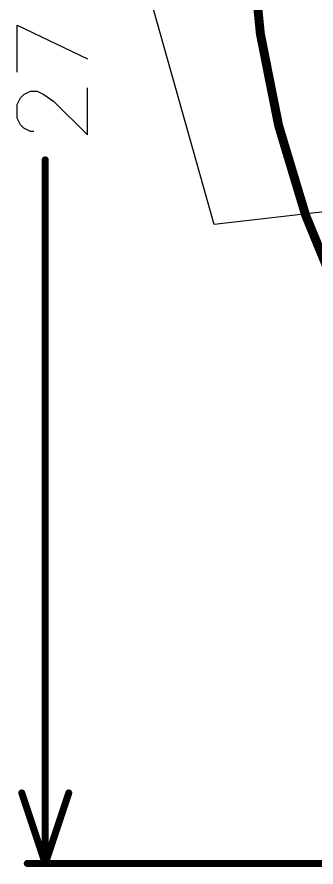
# Model space of a CAD drawing. Header units: millimetres. Extents: x 69.6 to 104.4, y 72.6 to 106.2.
# Drawn here: x 69.62 to 73.86, y 75.64 to 87.69 of the extents above; entities that cross this region are included whole.
import ezdxf

# ---------------------------------------------------------------- set-up
doc = ezdxf.new("R2010")
doc.units = ezdxf.units.MM
for name, color, linetype in [('BottomLayer', 5, 'Continuous'), ('KeepOutLayer', 6, 'Continuous'), ('TopLayer', 1, 'Continuous'), ('TopOverlay', 2, 'Continuous')]:
    doc.layers.add(name, color=color, linetype=linetype)

msp = doc.modelspace()

# ---------------------------------------------------------------- linework, layer by layer
at = {"layer": 'BottomLayer'}
for p, q in [((72.415, 84.748), (69.776, 94.15)), ((77.837, 85.373), (72.415, 84.748))]:
    msp.add_line(p, q, dxfattribs=at)
at = {"layer": 'KeepOutLayer', "const_width": 0.127}
msp.add_lwpolyline([(76.385, 80.346, -0.404026), (77.221, 99.5)], format="xyb", dxfattribs=at)
at = {"layer": 'TopLayer'}
for p, q in [((72.415, 84.748), (69.776, 94.15)), ((77.837, 85.373), (72.415, 84.748))]:
    msp.add_line(p, q, dxfattribs=at)
at = {"layer": 'TopOverlay'}
for p, q in [((69.624, 87.577), (70.624, 87.101)), ((69.624, 86.91), (69.624, 87.577)), ((70.624, 86.02), (70.624, 86.687)), ((69.624, 86.449), (69.672, 86.544)), ((69.672, 86.544), (69.719, 86.591)), ((69.719, 86.591), (69.815, 86.639)), ((69.815, 86.639), (69.91, 86.639)), ((69.91, 86.639), (70.005, 86.591)), ((70.005, 86.591), (70.148, 86.496)), ((69.624, 86.258), (69.624, 86.449)), ((70.148, 86.496), (70.624, 86.02)), ((69.672, 86.163), (69.624, 86.258)), ((69.719, 86.115), (69.672, 86.163)), ((69.815, 86.068), (69.719, 86.115)), ((69.862, 86.068), (69.815, 86.068))]:
    msp.add_line(p, q, dxfattribs=at)
at = {"layer": 'TopOverlay', "const_width": 0.1}
for points in [[(70.024, 75.69), (70.024, 85.666)], [(69.691, 76.69), (70.024, 75.69)], [(70.024, 75.69), (70.357, 76.69)], [(69.77, 75.69), (86.403, 75.69)]]:
    msp.add_lwpolyline(points, dxfattribs=at)
at = {"layer": 'TopOverlay', "const_width": 0.05}
for points in [[(69.999, 85.666, 1), (70.049, 85.666, 1)], [(69.666, 76.69, 1), (69.716, 76.69, 1)], [(70.332, 76.69, 1), (70.382, 76.69, 1)], [(69.745, 75.69, 1), (69.795, 75.69, 1)], [(69.999, 75.69, 1), (70.049, 75.69, 1)], [(69.999, 75.69, 1), (70.049, 75.69, 1)], [(69.999, 75.69, 1), (70.049, 75.69, 1)]]:
    msp.add_lwpolyline(points, format="xyb", close=True, dxfattribs=at)

doc.saveas('drawing.dxf')
